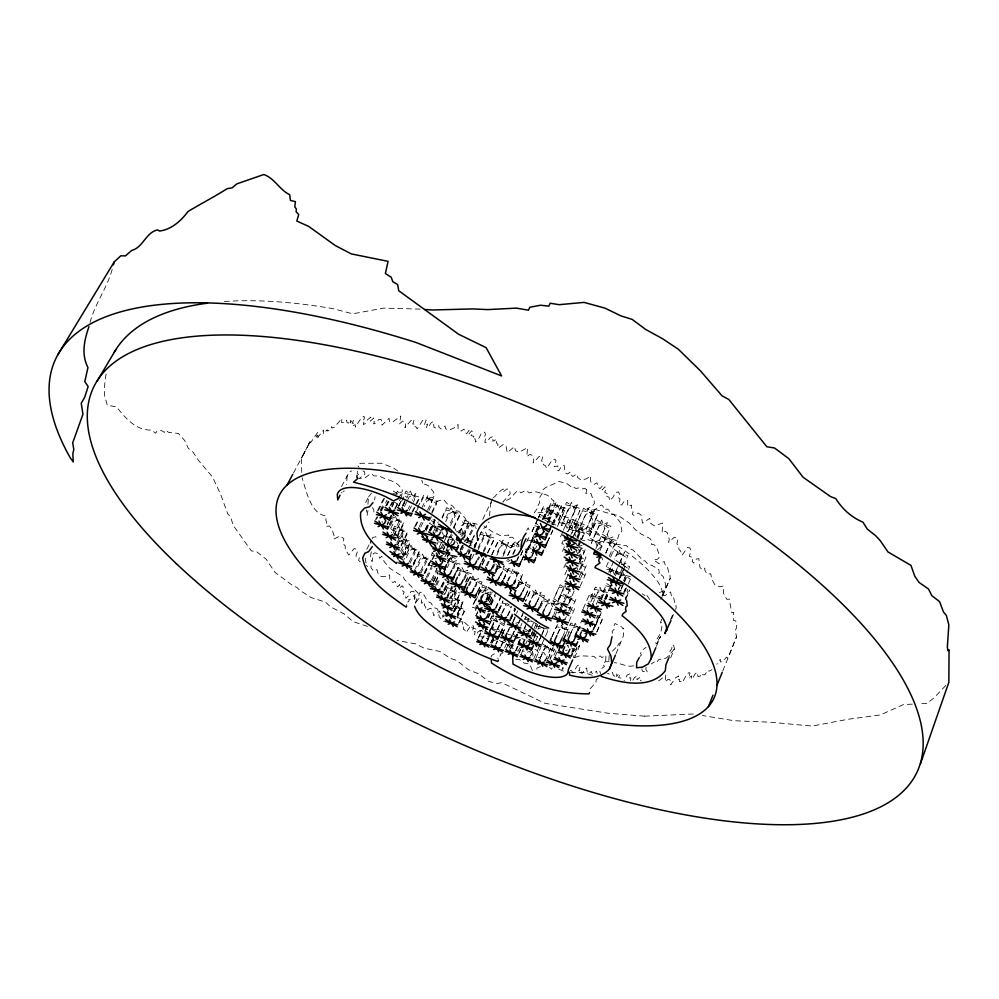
<?xml version="1.0" encoding="UTF-8"?>
<svg xmlns="http://www.w3.org/2000/svg" width="999" height="999" viewBox="0 0 999 999"><rect width="100%" height="100%" fill="white"/><g stroke="black" fill="none" stroke-linecap="round" stroke-linejoin="round"><path stroke-width="0.75" stroke-dasharray="5 3.75" d="M550.212 658.903L549.837 654.445L545.254 654.994L543.818 652.647L542.032 652.097L538.848 653.034L536.713 650.162L534.765 649.35M489.535 515.921L490.621 504.37L491.77 501.723M357.317 471.078L357.242 472.964L358.466 474.65M493.269 497.502L494.817 496.74C496.078 494.63 506.843 484.003 503.121 492.032L507.13 488.761L508.091 490.571L509.815 490.934L510.114 493.918L502.784 502.085L509.727 498.863L517.057 490.984L518.918 490.971L520.991 492.882L524.675 490.946L526.972 490.934L529.17 492.907L533.891 491.583L537.762 492.195L546.865 495.067L550.799 497.377L552.385 500.099L553.771 500.536L553.983 503.546L553.184 505.244L549.525 506.281L549.962 512.237L548.751 514.86L543.219 519.093M510.127 644.28L510.002 646.415L511.563 644.617M442.894 617.532L443.119 614.822M646.066 667.245L645.866 669.467L647.552 672.315L642.357 671.228L641.783 668.806M630.531 680.744L630.893 678.084L629.67 678.046L630.694 675.636L629.857 673.801L627.11 675.162L624.038 680.843M665.771 675.062L665.272 682.142L667.856 679.507L669.642 679.57L671.241 682.567L670.741 684.79L675.636 677.684L678.683 675.961L677.759 679.782L679.557 679.432L679.407 681.493L680.931 681.206L682.354 682.504L686.825 674.225L689.073 672.577L690.059 673.201L688.623 677.946L691.808 675.873L691.096 678.883L692.594 678.596L694.854 674.225L697.002 672.24L698.089 676.573L700.049 676.198L702.397 673.388L702.559 674.612L704.695 674.862L708.016 670.254L708.99 671.203L712 669.692M576.635 647.414L576.198 650.324L574.35 653.209M371.266 551.798L370.579 555.894L372.04 561.563L373.201 553.746L375.037 552.797L377.784 553.758L379.595 558.141L381.73 556.293L384.303 561.775L389.598 568.131L403.434 577.035L404.383 579.47L418.306 593.381L417.644 594.73L414.647 594.83L414.96 598.389L408.766 599.487L409.115 600.811L407.854 602.035L406.231 601.935L406.531 604.57M367.969 510.464L367.083 515.671L366.558 509.915M367.932 504.295L368.531 496.928L363.948 505.931M464.897 535.514L465.659 530.294L467.357 530.419L468.344 527.622L467.594 523.001L464.897 517.807L458.816 511.226C454.42 511.513 454.545 506.368 451.111 504.97L447.677 504.395L443.593 499.463L435.751 501.635L426.823 498.264L432.555 497.577L434.79 495.854L433.441 491.758L428.658 485.901L425.474 484.29L421.965 484.165L422.739 482.592L421.653 480.157M661.675 619.205L660.426 622.914L661.675 622.652C662.699 628.184 660.327 634.802 656.768 639.21L657.654 641.021L660.476 636.563L656.63 643.743L655.769 642.856L652.834 645.067M562.562 667.457L562.012 669.792L565.871 665.172M374.65 499.95L375.05 496.74M90.06 322.465C95.055 303.172 107.767 287.138 112.612 267.819M415.259 603.384L416.87 598.751L418.893 596.503C418.556 595.541 419.855 590.921 420.891 592.382L421.853 592.107C425.237 595.466 426.336 601.898 430.919 602.984L433.753 607.404L437.662 609.103L439.223 616.808L443.718 621.69M670.679 657.841L674.425 648.676L673.788 645.729L672.402 644.567L671.678 648.913L670.092 650.898L669.093 657.442M609.203 655.456L608.753 661.238L605.681 660.926L605.968 655.369L601.773 657.567L600.561 656.093L598.95 656.306L596.016 658.279L593.868 656.368L583.316 655.918L579.432 655.943L574.562 657.554M573.326 657.779L574.163 655.157M479.433 536.126L482.517 529.745L485.027 527.31L486.238 527.36L487.5 522.477L489.248 522.04M574.487 657.817L579.62 646.066L578.733 646.453L578.334 645.404M293.469 473.014L309.927 441.983L310.577 442.794L317.819 432.117L318.381 432.455L316.196 437.162L318.993 434.515L317.757 437.45L323.614 429.982L323.351 433.716L327.222 429.795L327.048 430.869L328.471 430.794L331.743 426.623L331.993 428.047L334.141 427.335L341.97 418.494L341.533 422.465L344.131 422.714L346.641 420.229L347.04 422.602L348.476 423.089L350.761 419.892L350.212 422.877L352.947 419.293L353.896 419.767L352.035 423.326L354.395 423.039L353.072 425.549L355.257 424.725L355.332 427.135L360.976 418.456L363.948 416.333L364.523 417.919L363.161 420.542L364.385 420.392L363.274 424.563L365.259 423.613L367.869 419.455L370.891 417.132L370.279 421.178L373.801 417.969L373.151 420.829L374.5 421.753L373.426 423.826L374.85 423.651L378.858 419.493L381.256 419.667L381.993 425.174L389.036 418.344L389.523 421.653L392.682 421.965L400.811 416.046L399.475 423.901L402.522 421.153L404.408 421.341L405.719 425.137L404.92 427.684L410.864 420.666L414.21 419.605L412.787 423.976L414.672 424.163L414.26 426.635L415.859 426.798L417.145 428.871L422.764 420.304L425.262 419.068L426.173 420.154L424.113 425.474L427.634 424.026L426.523 427.447L428.084 427.609L430.919 423.064L433.354 421.391L434.003 427.485L436.101 428.034L438.873 425.649L438.911 427.31L441.096 428.996L444.942 425.961L445.729 428.771L448.788 430.282L454.108 427.909L458.079 424.55L458.042 429.508L461.263 431.068L464.023 429.021L464.81 432.292L466.633 433.603L469.043 430.544L468.731 434.14L471.64 430.794L472.852 431.855L471.016 435.576L473.851 436.313L472.564 438.948L475.112 438.898L475.499 442.045L479.233 437.712L481.306 433.479L484.64 432.13L485.539 434.453L484.203 437.2L485.664 437.574L484.827 442.432L487.112 442.132L489.76 437.999L493.119 436.413L492.869 441.321L496.79 439.185L496.366 442.707L498.151 444.855L497.102 447.015L498.826 447.702L503.209 444.567L505.969 445.666L507.242 452.559L514.61 446.603L515.434 450.761L519.005 452.172L527.622 447.689L526.748 456.693L529.932 454.383L532.042 455.219L533.803 460.189L533.116 462.999L539.173 456.493L542.807 456.293L541.558 461.076L543.668 461.9L543.394 464.722L545.179 465.434L546.753 468.319L552.31 459.877L554.969 459.215L556.056 460.801L554.183 466.471L557.954 466.021L557.005 469.83L558.766 470.766L561.55 466.358L564.123 465.384L565.197 472.789L567.457 474.013L570.267 472.003L570.404 473.938L572.802 476.498L576.71 474.026L577.697 477.51L581.018 480.094L586.5 478.796L590.484 475.986L590.721 481.718L594.18 484.39L596.965 482.767L597.964 486.763L599.949 488.761L602.297 485.876L602.16 489.935L605.019 486.863L606.343 488.411L604.632 492.22L607.617 493.818L606.405 496.503L609.065 497.127L609.627 500.849L613.286 496.865L615.222 492.544L618.618 491.895L619.667 494.917L618.431 497.714L619.967 498.801L619.355 504.395L621.728 505.007L624.275 501.086L627.684 500.586L627.672 506.481L631.555 505.094L631.256 509.003L633.141 511.95L632.18 514.135L633.94 515.372L638.211 512.986L641.021 514.972L642.557 523.164L649.712 518.344L650.674 523.289L654.283 525.836L662.687 523.014L662.125 532.979L665.197 531.206L667.32 532.704L669.23 539.173L668.643 542.295L674.4 537.187L677.959 538.686L676.897 543.943L678.995 545.953L678.821 549.275L680.581 550.973L682.217 555.219L687.349 547.552L689.922 547.989L691.021 550.437L689.372 556.455L692.994 557.467L692.17 561.513L693.855 563.136L696.403 558.978L698.813 558.691L699.974 567.444L702.135 569.517L704.732 568.119L704.894 570.354L707.192 574.225L710.764 573.751L711.725 578.995L714.809 584.715L719.792 586.825L723.376 585.938L723.626 593.506L726.76 599.313L729.245 599.125L731.73 612.587L733.691 612.337L733.428 620.317L735.776 620.891L736.725 627.122L735.252 630.769L736.563 636.725L727.946 658.141L726.398 657.117L723.925 660.439L720.691 662.1L720.279 659.315L716.807 664.273M722.776 670.966L736.563 636.725M616.008 653.746L623.463 635.726L623.626 628.134L622.852 628.708L621.89 627.122L614.959 623.476L614.135 625.362L614.547 628.796L612.075 631.493L612.574 633.853M341.496 486.563L349.525 471.628L351.785 470.966M656.368 646.378L660.401 636.8M670.454 619.617L672.764 614.547M671.54 619.18L675.037 610.851M661.937 596.003L670.229 578.359L669.692 572.714L668.743 572.152L667.369 566.97L665.621 566.495L664.31 561.575L658.978 563.686L653.546 559.84L657.404 559.29L659.078 557.529L658.716 553.146L656.231 546.728L653.983 544.692L651.36 544.268L651.935 541.046L649.899 538.449L640.709 533.803L637.125 530.244L635.839 530.219L629.158 523.039L617.757 515.034L614.872 515.009L595.054 509.415L591.733 509.378L591.021 510.951L593.256 513.661L589.822 515.996L591.758 517.857L593.606 522.614L592.145 523.051L592.032 525.212L593.356 526.935L589.472 528.921L588.836 530.332C610.252 540.034 630.294 552.897 647.315 569.168C654.07 576.848 662.449 584.89 662.812 595.791L660.726 599.363M662.812 595.791L670.229 578.359M627.847 589.273L626.997 591.221L628.483 594.767L625.187 597.564M625.274 599.812L629.532 589.997M625.761 599.075L629.42 590.646M623.488 580.794L627.847 570.816M628.471 569.38L629.707 566.533L623.763 564.997M621.166 588.798L623.626 583.154M624.238 581.743L625.461 578.921L622.477 571.028L619.38 578.109M621.341 589.148L623.813 583.478M624.437 582.055L627.522 574.962M623.601 592.569L625.424 588.374M624.4 591.558L625.624 588.748M624.575 592.494L627.772 584.79M628.271 583.99L631.356 576.91L616.62 573.076M595.916 624.837L601.273 612.612M622.764 567.082L619.28 575.024L606.418 566.52M623.301 566.096L627.959 555.481L612.949 551.635M619.43 578.558L623.776 568.618M619.592 578.833L626.473 563.124L622.265 564.61L619.305 563.848M596.665 632.18L601.947 620.079L597.215 617.007M597.04 631.58L602.934 618.106L597.402 616.608M618.019 590.084L619.243 587.287M618.781 589.06L620.004 586.238M599.725 599.65L606.843 583.628L611.775 586.875M601.298 598.876L603.109 594.755L600.062 587.2L593.356 602.385M601.298 599.325L605.556 589.647L597.652 592.32M596.415 613.011L597.602 610.302M617.482 567.507L614.422 574.825L611.288 566.708L613.623 561.388M619.642 562.937L621.965 557.642L618.893 549.438L614.21 560.064M614.485 574.85L618.868 564.86M619.417 563.973L624.675 552.01L616.233 555.094L614.485 559.053M604.745 598.738L608.391 590.421M604.77 599.163L609.665 588.024M610.277 586.625L611.5 583.841L612.499 586.401M610.439 587.187L611.675 584.365M615.384 575.899L617.707 570.841L630.232 579.133M605.881 599.125L607.692 594.992L595.479 586.987L588.773 602.135M605.681 599.775L608.716 592.882L594.492 589.11M592.894 630.007L595.004 625.399M593.406 629.195L597.527 619.805L596.528 617.419M593.344 629.857L599.85 615.022L597.302 615.834M594.954 626.823L600.886 613.274M577.235 630.993L581.942 620.329M587.35 608.853L589.135 604.795M590.796 601.972L594.417 593.768L597.477 601.198M608.266 562.212L605.344 568.818L620.404 572.739M610.526 557.242L614.035 549.288L626.823 557.817M578.146 630.869L580.494 625.536L573.114 627.859L570.179 634.477M572.002 651.86L573.264 649L567.494 645.304L568.518 647.552M571.815 652.409L573.551 648.476M572.976 652.147L574.725 648.176M608.666 572.252L612.162 564.335M596.241 604.407L598.051 600.299M598.651 598.925L599.862 596.191L592.082 598.788M610.289 573.214L613.598 565.534M552.185 667.819L551.548 669.243L549.6 667.332M567.282 636.201L569.905 630.319L556.493 626.623L551.76 637.175M605.656 553.284L610.352 542.694L607.18 534.328M605.906 552.897L612.999 536.913L604.582 540.134M570.529 633.841L575.249 623.201L578.334 630.182M583.241 608.553L589.897 593.531L598.376 599.075M609.253 556.406L616.321 540.434L601.261 536.625M580.232 586.126L586.051 573.101L580.918 571.765M547.714 659.34L553.583 646.191M597.527 549.912L601.261 546.715L599.3 543.581L600.187 541.583C607.767 541.346 615.047 544.805 622.689 544.917L623.239 545.791L626.211 545.404L628.796 548.026L633.391 550.262L643.418 560.876L644.767 560.689L648.151 564.323L651.86 565.347L658.841 569.467L659.24 572.614L658.341 574.7L661.051 574.675L663.236 576.623L665.334 583.541L665.359 588.548L663.423 591.033L659.278 592.619L664.735 595.766L670.604 591.957L671.678 597.127L673.551 597.09L674.7 602.497L675.786 602.547L676.211 608.079L675.386 609.415M570.267 611.962L575.861 599.412L561.013 595.416L557.892 602.36M549.999 659.565L554.57 649.3L541.558 645.629M599.875 550.711L610.839 526.211L595.641 522.415L587.849 539.735L603.084 543.618M553.908 655.144L556.505 649.35M569.03 621.316L574.587 608.841L568.693 607.255M562.412 637.212L566.833 627.322L559.577 629.607L557.217 634.889M555.182 656.281L557.08 652.01M566.196 633.541L570.916 622.914L580.307 628.97M579.32 569.917L582.991 561.513L580.157 562.562M540.122 658.266L546.465 644.13L549.625 650.774M540.172 658.366L544.58 648.513L550.387 646.753M580.669 569.143L585.976 557.292L579.457 555.606M551.997 636.6L557.33 624.7L569.043 632.23M579.07 577.372L582.567 569.555M568.531 603.608L574.188 590.971L559.215 586.975L552.909 600.948L555.906 601.76M569.343 603.009L572.464 596.016L564.41 598.788M580.644 578.209L586.5 565.109L580.032 563.424M545.229 660.626L551.548 646.403M557.467 634.265L561.613 624.987L564.76 631.93M595.791 548.826L607.467 522.627L599.025 525.973L591.258 543.294L599.687 540.047M565.022 619.38L566.271 616.608M568.743 611.063L571.216 605.506M539.485 640.009L541.246 636.088M541.833 634.79L543.593 630.869L541.97 627.447L538.461 628.571M564.31 586.351L558.616 598.988L560.389 602.984M557.617 601.56L562.649 590.384L569.405 588.011M579.52 552.847L583.703 543.518M533.716 658.741L540.047 644.642M553.821 614.51L555.057 611.75M579.482 560.239L582.442 553.658L579.582 554.732M542.12 643.693L544.855 637.712M545.442 636.4L548.588 629.283L535.377 625.611M535.864 658.304L540.422 648.051M554.907 615.896L556.768 611.763M579.545 562.262L585.489 549.025L578.921 547.34M579.682 562.075L584.427 551.51L579.882 548.501M564.185 599.025L566.695 593.443L570.142 601.348M564.46 601.598L570.766 587.537M533.166 635.739L534.39 633.041M563.861 567.669L565.634 563.748M577.797 538.299L583.266 526.186L567.22 522.14M533.828 638.411L535.601 634.477M537.974 629.233L539.747 625.299M534.34 637.712L537.287 631.181M578.908 542.457L581.318 537.125L578.421 538.261M577.572 545.891L578.771 543.244M566.895 570.204L564.535 575.412L567.12 576.098M535.676 640.908L537.712 636.213M578.958 545.129L580.769 541.121M581.381 539.785L584.39 533.091L568.443 529.045M578.508 546.341L580.906 540.996M581.518 539.66L583.316 535.664L569.467 526.448L567.032 531.793M549.787 612.574L554.77 601.51L546.928 604.195L544.443 609.69M565.809 579.695L570.666 569.068M539.01 640.734L541.371 635.489M541.957 634.178L544.917 627.609M578.346 553.284L581.93 545.342L579.045 546.441M570.928 534.59L574.575 526.56L578.221 535.539L577.01 538.199M520.392 647.19L516.758 653.121M540.159 605.494L544.555 595.804L529.92 591.858L525.499 601.498M528.246 631.905L529.47 629.208L533.029 636.538M539.922 606.281L543.668 598.001L530.756 589.647L525.699 600.686M518.668 653.646L520.579 649.437M519.23 652.647L520.504 649.837M529.532 631.743L530.769 629.02M531.381 627.672L533.853 622.227M540.422 607.754L544.405 598.701L557.242 607.005M530.019 631.256L531.868 627.197M572.902 537.187L579.632 522.365L570.866 525.936L567.819 532.629M574.025 535.377L577.06 528.683L573.389 519.592L567.869 531.705M521.366 653.633L523.364 649.025M525.824 643.806L527.185 640.571M531.243 634.752L533.778 628.945M534.19 628.221L536.151 623.713M544.068 610.014L549.063 598.963L552.597 606.73M532.704 635.639L535.152 630.219M535.764 628.87L538.436 622.739M577.135 537.35L580.781 529.308L572.065 532.804M510.514 648.488L512.437 644.28M515.646 637.25L516.92 634.44L518.593 637.787L512.862 634.14M520.654 626.211L521.89 623.501M515.959 636.825L517.245 633.99M510.764 648.651L512.687 644.455M515.896 637.262L517.182 634.44M513.374 644.805L511.925 647.976L514.285 648.938L513.261 651.186M524.837 619.392L526.036 616.758M562.986 541.046L561.763 543.706L564.423 544.393M523.938 629.233L528.883 618.369M524.475 628.771L525.699 626.073M536.076 603.521L541.121 592.432L533.354 595.204L531.468 599.338M537.15 601.885L539.035 597.752L535.389 589.885L530.968 599.575M515.584 650.761L517.507 646.553M515.809 650.911L517.719 646.715M562.449 551.398L564.86 546.103M504.62 647.939L507.217 641.932M512.824 633.878L514.123 631.031M506.406 648.576L508.366 643.955M513.074 634.14L514.36 631.318M518.219 623.638L520.629 618.381M521.228 617.057L523.638 611.788M518.856 623.039L521.253 617.807M521.853 616.495L523.051 613.873M509.053 647.976L509.665 646.628L507.804 645.129L499.5 640.546M560.489 536.875L562.937 531.518M563.336 530.257L568.244 519.505L582.192 528.796M495.841 643.781L497.127 640.971M500.998 632.567L502.285 629.757L505.706 636.463M496.203 643.968L497.49 641.183M490.959 657.167L491.758 655.444L495.104 653.383M552.01 524.3L553.821 520.354L539.085 516.645M552.135 524.275L557.604 512.375L542.732 508.653L538.449 517.869M552.435 524.088L556.668 514.847L543.618 506.168L538.124 518.131M502.285 634.115L505.531 627.035M502.26 634.565L505.506 627.509M510.014 618.406L514.735 608.553M521.615 593.119L526.723 582.005L519.018 584.865L517.107 588.998M553.209 525.149L559.902 510.576L556.331 501.91L548.351 519.218L550.174 523.526L544.655 519.867M522.827 591.558L524.725 587.412L520.966 579.432L517.132 587.762M510.764 619.08L515.147 609.552M510.626 619.817L515.621 608.953L511.8 606.493M547.102 542.544L552.947 529.82M547.514 542.07L552.684 530.794M500.899 646.041L502.834 641.845M507.692 631.568L509.652 627.322M501.223 646.228L503.146 642.045M507.979 631.855L509.278 629.033M512.999 621.303L516.021 614.722M516.62 613.411L517.832 610.776M513.074 622.04L516.683 614.185M525.749 595.117L530.194 585.414L515.534 581.468L514.26 584.24M525.549 595.953L529.358 587.649L516.333 579.22L514.41 583.379M557.38 526.573L564.685 510.639L551.548 501.873L543.556 519.143M501.698 613.286L506.106 603.758M502.422 612.949L505.556 606.181L509.253 604.87L504.145 601.598M490.796 642.519L492.082 639.735M490.809 642.944L492.732 638.773M496.953 629.845L500.674 621.803M516.87 586.913L522.652 574.388L507.929 570.466L504.058 578.783M516.708 587.787L521.828 576.673L508.703 568.169L503.359 580.069M497.714 629.382L499.55 625.374L495.791 617.994L490.821 628.721M531.755 555.694L533.054 552.909M547.377 522.552L554.095 507.992L562.187 504.507L554.22 521.828L551.523 522.964M491.808 643.456L493.743 639.26M531.693 557.017L534.902 550.062M535.539 548.676L536.825 545.891M492.457 642.482L493.743 639.697M547.964 522.077L554.158 508.791L546.178 512.225L542.532 520.104L550.399 516.82M548.913 521.366L551.947 514.785L548.351 506.218L542.207 519.517M507.33 615.809L511.725 606.268M508.004 615.459L511.126 608.678L509.877 606.131M500.349 633.029L504.657 623.651L490.721 619.755M500.237 633.691L503.933 625.674L491.408 617.719M490.571 618.843L491.82 616.146M508.229 580.819L511.438 573.901L519.143 570.941L512.687 584.877M490.497 619.567L492.37 615.534M495.741 608.641L500.624 598.139M522.864 550.249L520.929 554.433L524.75 556.93M526.748 541.883L528.696 537.699L535.039 541.87L531.256 543.406L526.748 553.134M481.98 638.761L483.279 635.976M522.714 551.148L520.129 556.718L523.651 557.629M537.487 519.355L532.042 531.243L534.215 532.667M537.849 519.193L531.193 533.641L532.305 533.928M482.442 638.998L483.728 636.226M489.248 624.612L493.194 616.121M489.26 625.087L493.843 615.209M498.464 610.289L502.872 600.774M521.665 560.127L527.46 547.627L524.612 546.89M498.364 611.051L502.122 602.909L509.253 604.87M521.515 561.001L526.648 549.912L524.125 548.264M498.763 610.864L503.034 601.635M534.615 533.578L531.992 539.223L535.876 541.77M535.264 532.167L538.536 525.112M499.3 610.202L502.959 602.31M533.116 537.112L528.571 546.928L532.43 549.462M536.376 530.319L538.985 524.687M532.929 538.049L527.747 549.25L531.306 550.187M526.123 553.184L533.241 537.812L534.44 540.521M491.62 628.259L494.093 622.926L497.677 621.703M536.725 531.343L539.16 526.086M537.924 530.069L539.485 526.685M487.025 641.033L488.324 638.236M492.195 629.857L493.494 627.06L490.209 628.171L494.805 631.081M513.986 583.391L517.195 576.46L513.349 568.356L507.529 580.894M543.893 518.968L550.636 504.395L565.646 508.129L557.717 525.437L551.685 523.901M487.45 641.246L488.736 638.461M512.674 554.27L518.506 541.77L519.73 544.443M490.634 603.296L494.455 595.092M513.411 554.208L516.633 547.302L519.105 546.291M490.559 604.083L495.641 593.181M490.896 604.133L494.592 596.216M491.146 604.994L495.429 595.816M503.471 579.183L508.016 569.43L493.319 565.521L492.007 568.294L494.692 562.799M526.748 530.319L528.234 527.847L529.158 530.107L528.334 533.429M485.864 618.306L488.374 612.899M486.713 617.931L489.21 612.562M477.984 638.461L481.868 630.107M478.671 637.512L481.905 630.556M487.774 617.969L490.184 612.787M488.474 617.769L490.447 613.536M516.982 559.552L518.269 556.768M517.032 560.826L518.956 556.68M495.529 607.804L501.048 595.928M495.666 571.89L498.276 566.296M502.959 556.306L506.818 548.064L503.071 540.097L495.929 555.282M495.566 572.802L498.838 565.834M476.523 614.173L477.784 611.488M476.498 614.922L477.747 612.237M485.801 599.949L489.485 592.07L482.754 594.592M486.7 599.512L487.924 596.903L484.29 589.735L480.594 597.614M507.48 555.594L514.023 541.645L519.08 544.954M508.029 555.082L513.249 543.943L518.931 545.417M486.488 601.336L490.959 591.758M487.974 599.737L491.158 592.931M487.962 601.261L492.27 592.045M499.263 577.122L504.47 565.971L496.865 568.968L495.566 571.74M488.536 600.624L492.22 592.744M500.674 575.699L502.622 571.54L498.676 563.386M489.647 601.685L492.707 595.129L479.545 591.533L478.309 594.155M489.597 602.36L492.045 597.127L480.169 589.522L478.321 593.456M372.177 538.698L372.714 537.574L375.649 536.738L376.561 537.812L375.612 540.047M475.237 599.999L472.777 605.244L478.758 609.04M475.849 599.375L472.165 607.217L475.961 608.266M478.246 594.455L482.742 584.902L486.613 587.387M496.803 555.219L501.311 545.604L508.616 542.569L502.147 556.381M475.661 600.711L477.572 596.628M478.209 595.267L482.055 587.1L486.338 588.261M491.433 568.768L494.055 563.199L507.23 571.74M492.894 568.431L495.504 562.874M477.247 606.331L475.412 610.252L476.086 610.014M480.806 598.801L487.225 585.127M481.718 598.576L485.539 590.421L487.974 589.51M495.404 570.342L497.365 566.171M457.205 618.106L460.489 611.151L456.768 604.258L453.459 611.251M482.192 565.147L486.788 555.407M474.637 586.875L478.521 578.633L471.253 581.493L469.318 585.576M475.611 586.75L476.898 584.015L472.839 576.098L468.294 585.701M458.416 623.476L465.01 609.49L452.285 605.943M459.178 622.564L464.448 611.4L452.809 604.02M486.213 565.784L488.848 560.189M491.508 555.132L498.651 539.972L511.238 548.201M492.107 554.632L497.927 542.27L512 545.929M487.1 565.846L489.722 560.289M477.534 591.608L482.055 582.017L467.719 578.134L465.771 582.23M477.51 592.444L481.368 584.24L468.356 575.899L465.759 581.368M476.635 561.163L478.633 556.955M467.432 581.83L471.341 573.588L456.98 569.73L455.669 572.464M453.284 612.412L459.952 598.326L453.546 600.761L451.548 604.969M468.081 581.331L470.679 575.849L457.592 567.457L455.631 571.565M478.271 559.865L479.595 557.08M454.133 611.675L455.457 608.891L461.838 606.53L457.205 616.333M454.632 611.438L458.616 603.034L454.857 596.041M483.241 551.161L491.071 534.64L483.903 537.724L478.059 550.037M483.566 552.497L489.398 540.172L485.539 532.167L477.697 548.676M457.18 613.985L463.161 601.323L450.337 597.777M481.605 561.875L483.591 557.679M482.217 561.438L483.528 558.641M457.292 614.497L462.599 603.271L450.874 595.829L449.525 598.626M487.337 553.134L494.48 538.011L480.494 534.378M482.242 564.198L484.877 558.628M487.949 552.647L493.781 540.297L481.156 532.067L479.195 536.188M474.625 546.703L476.573 542.594M474.637 547.352L476.635 543.144L461.85 539.273M450.849 598.101L455.831 587.662M474.612 548.364L475.949 545.554L465.859 539.023M450.924 598.788L455.894 588.374M450.624 602.959L456.793 589.972L450.349 592.494L447.664 598.126M471.815 558.666L474.463 553.109M450.774 604.645L455.457 594.78L451.648 587.674L447.315 596.765M463.848 578.433L467.769 570.192L460.551 573.114L459.253 575.849M464.26 579.745L466.208 575.649L462.062 567.644L458.141 575.886M453.259 607.28L459.415 594.318M453.334 607.941L459.465 595.004L447.639 587.474L444.543 593.943M444.642 594.63L447.115 589.472L460.039 593.019M456.068 572.265L460.015 564.01L445.629 560.164M456.755 571.79L459.378 566.308L447.315 558.553M474.3 535.102L470.354 543.369L463.324 541.533L466.858 539.984L474.787 523.439L467.707 526.623L463.761 534.84M469.705 545.666L474.3 536.051M466.271 553.621L468.281 549.413M468.956 548.001L472.977 539.572L465.509 542.819M482.779 519.305L493.281 497.34M446.94 596.341L451.935 585.889M468.007 552.397L469.343 549.612M446.89 598.563L452.472 586.863M468.181 554.195L470.179 549.999M468.843 553.771L470.167 550.998M473.963 547.165L476.585 541.67M440.834 587.275L444.58 579.47L449.363 582.517M441.408 586.438L445.179 578.571M441.558 586.7L444.056 581.493L449.25 582.917M442.02 587.437L446.403 578.296M460.189 549.762L463.536 542.782M460.876 549.363L462.887 545.179M461.051 549.587L466.433 538.361M452.447 568.831L456.406 560.576L449.238 563.586L447.265 567.682M462.162 549.8L463.499 547.002M453.608 568.856L454.92 566.121L450.686 558.016L448.039 563.523M443.618 590.097L447.989 580.968M466.658 542.794L473.226 529.07L469.243 520.966L461.288 537.499M444.218 591.046L449.113 580.369M444.817 590.259L449.2 581.106M444.867 556.918L448.201 550.012L445.804 551.048M433.379 581.281L438.436 570.816M433.516 582.017L437.924 572.889M449.188 549.4L445.841 556.331L449.475 554.77M447.227 556.418L449.225 552.26M435.464 581.618L438.623 575.062M447.29 557.392L449.962 551.86M458.903 533.254L464.872 520.879L476.323 528.346M435.589 582.367L438.748 575.824M459.615 532.829L464.248 523.226L478.246 526.835M435.539 585.414L439.323 577.547M447.19 563.136L450.512 556.243M436.825 585.114L440.596 577.285M447.927 562.699L451.236 555.831L445.716 552.272M452.984 556.156L451.648 558.928L447.29 550.586L449.987 545.004M426.236 577.459L431.955 565.646M445.804 537L447.839 532.792M440.821 548.289L443.531 542.694M444.205 541.308L447.589 534.315M427.597 577.222L432.03 568.081M442.107 548.501L445.467 541.558M453.521 527.385L460.202 513.573L446.178 509.977L442.157 518.231M443.406 549.038L444.755 546.253M453.596 528.359L459.59 515.959L446.753 507.579L441.371 518.606M443.481 550.037L444.83 547.265M449.463 537.862L451.323 534.015M450.874 537.787L452.222 534.977M431.481 579.807L437.187 567.981M446.128 550.324L447.452 547.564M432.18 580.856L437.225 570.404L435.901 567.944M450.661 543.606L454.033 536.625M371.441 540.334L370.167 542.957L370.979 543.169M420.629 570.966L427.684 556.493L421.291 559.29L416.82 568.443M445.679 521.653L449.7 513.411L456.693 510.114L449.313 525.324M420.779 573.401L426.511 561.625L422.427 554.145L415.372 568.618M432.667 552.534L431.331 555.294L434.228 556.068M436.975 544.517L438.324 541.745M424.088 573.339L429.183 562.862M424.662 572.802L431.044 559.665L417.932 556.143L413.449 565.309M424.812 573.576L430.544 561.775M431.968 559.69L434.64 554.183M432.754 559.265L434.752 555.144M439.073 547.539L441.758 541.995M450.574 525.511L455.244 515.884L451.111 507.629L445.054 520.067M445.716 535.951L447.077 533.141M433.903 530.731L438.286 521.753M435.327 530.981L437.387 526.773M435.714 532.455L437.762 528.246M409.115 561.987L416.233 547.489L409.89 550.349L405.382 559.515M425.137 529.47L428.896 521.79M429.533 520.504L431.418 516.67M425.287 529.72L428.708 522.739L442.27 531.505M426.111 529.395L428.159 525.212L435.502 527.122L431.905 528.796M409.99 563.174L415.122 552.684L410.964 545.129L403.821 559.615M425.949 531.118L430.07 522.727M429.308 530.619L434.94 519.105M413.174 563.848L419.617 550.674L406.493 547.165L402.609 555.044M429.133 531.231L433.254 522.827L437.737 531.406M413.249 564.497L418.394 554.008L429.333 561.001M413.374 564.647L419.155 552.834L406.93 545.004L402.385 554.208M429.995 530.556L435.002 520.342M430.182 530.531L435.189 520.317L430.744 519.168M430.494 531.231L434.615 522.814L431.206 520.604M309.927 441.983L308.866 444.056L310.614 440.784L301.348 458.504L301.873 476.361M403.371 555.844L410.527 541.321L397.365 537.824M403.596 556.693L410.089 543.518L397.777 535.626M419.205 526.823L422.352 520.429M427.522 510.164L433.641 497.739L426.798 501.123L424.088 506.618M420.766 527.097L424.2 520.117M428.971 510.464L432.355 503.596L428.047 495.242L421.915 507.667M431.78 512.25L437.2 501.223L423.226 497.664L419.83 504.532M431.93 513.274L436.663 503.646L423.738 495.217L416.233 510.364M416.433 511.401L419.143 505.906M400.936 545.167L407.517 531.868L394.243 528.371L391.608 533.666M401.173 546.041L407.08 534.103L394.642 526.123L391.346 532.754M400.574 551.311L407.105 538.099L400.799 541.046L398.189 546.291M400.861 553.908L406.056 543.394L401.81 535.739L397.227 544.979M414.66 526.723L418.431 519.068M415.596 526.286L419.043 519.293M409.24 510.389L412.637 503.546M413.311 502.185L414.672 499.45L410.264 491.096L406.83 497.964M397.377 535.264L404.021 521.903L390.646 518.406M396.953 537.524L403.584 524.175L391.034 516.108M411.925 512.162L419.418 497.052L405.557 493.518L399.4 505.831M396.79 543.231L404.058 528.596L397.714 531.63L395.741 535.601M412.812 511.813L416.208 504.97M416.895 503.596L418.931 499.488L406.006 491.083L403.259 496.565M397.764 544.592L403.022 534.003L398.713 526.211L394.081 535.514M395.592 551.548L397.54 547.614M402.56 505.182L405.294 499.725M402.722 506.206L406.143 499.338M402.797 506.206L404.845 502.122M404.37 506.543L407.093 501.086M407.779 499.712L409.14 496.99L415.834 493.568L412.412 500.449M393.181 533.304L400.512 518.581L394.143 521.703L389.498 531.018M393.531 536.076L399.5 524.088L395.129 516.171M408.304 508.703L409.677 505.956M387.025 524.113L388.361 521.441M394.767 508.603L398.164 501.835M387.312 525.062L388.636 522.402M395.542 508.553L403.059 493.531L399.775 495.229L406.655 496.99M389.335 524.175L390.684 521.478M398.464 506.156L402.572 497.939M398.601 506.156L401.998 499.363M389.61 525.124L392.969 518.419M390.447 525.536L394.455 517.507M385.789 506.031L388.536 500.586M386.101 505.781L388.136 501.735M386.763 505.706L389.498 500.274M366.808 549.325L370.741 541.483M389.997 506.081L392.045 501.985M396.166 493.793L397.527 491.071L399.213 494.193M391.183 505.194L392.545 502.485M391.733 506.418L393.781 502.347M392.232 506.868L393.581 504.17L392.095 501.448M377.435 510.826L383.579 498.651M378.434 510.489L384.565 498.339M375.537 519.655L376.885 516.97M380.269 510.252L382.979 504.882M376.523 519.28L377.872 516.608M380.582 511.251L382.605 507.23M381.593 510.876L387.05 500.037M344.355 490.921L343.069 491.383M303.996 453.434L304.945 451.585L303.821 453.658M301.773 457.642L304.208 453.071M309.078 443.618L309.852 442.17M674.288 649.213L666.92 657.579L662.849 659.402L658.99 659.253L656.743 662.487L655.731 661.625L653.995 662.087L651.223 664.01M632.929 680.182L634.315 677.684L637.075 675.824L637.012 679.757L640.159 677.097L639.897 679.844L641.395 680.981M579.432 646.578L579.532 645.566L578.171 647.152M368.569 496.928L371.478 493.094M620.804 642.594L618.955 643.393L616.783 647.702L616.645 646.852L611.763 651.86M510.202 643.206L508.254 645.716L506.243 642.307M518.256 646.153L516.495 648.9L517.794 651.635M639.972 656.505L641.433 654.969L640.496 653.396L642.17 650.224L646.103 647.302M945.741 685.526L934.277 697.602L926.985 703.458L918.168 703.87M598.114 678.046L596.178 679.857L595.904 682.317L589.21 689.859M544.368 660.701L547.29 658.004M565.596 650.611L567.357 650.024M577.222 648.076L572.752 651.698L571.69 651.223M490.059 636.425L486.913 638.761L485.064 636.987L484.99 635.476L482.729 637.337L480.956 636.613L480.257 630.844L478.159 631.693L475.849 635.376L474.438 634.64L475.262 631.493L472.177 631.705L473.751 626.922L472.864 625.449L470.679 625.811L466.071 632.692L464.797 630.057L463.336 629.295L463.573 626.86L461.85 625.948L462.899 621.89L459.915 621.765M662.562 677.984L658.716 680.831L655.731 680.731M506.006 641.283L503.746 642.844L501.036 641.071L500.974 636.588M341.221 492.832L342.008 492.495M521.091 539.572L514.86 545.791L509.677 547.802L515.147 541.92L514.897 539.547L512.712 537.425L510.789 537.162L508.454 538.236L508.791 535.002L503.296 535.701L499.75 535.377L496.99 533.741L495.891 534.14L484.028 526.048M456.593 531.93L460.314 530.257M435.015 558.778L438.598 557.242M538.274 529.308L541.171 528.096M534.59 545.042L535.364 544.73M447.327 584.565L449.475 583.703M531.156 552.672L531.93 552.36M508.903 563.873L509.64 563.586M540.334 666.708L536.863 668.081L536.913 670.579M527.447 652.16L530.194 651.098L530.069 655.494L533.166 653.446L532.829 656.318L534.24 657.916M447.19 614.897L443.306 616.296L440.359 614.76L439.697 611.051L433.578 615.646L432.542 609.502L430.244 608.254L426.523 610.302L425.037 609.328L425.899 607.529L424.338 605.169L424.662 601.972L421.316 603.196L421.428 598.389L418.481 598.876L416.233 602.147L414.21 601.71L414.835 597.127L413.524 596.278L414.647 593.968L413.786 591.346L410.851 591.608L409.115 595.167L405.881 598.289L405.444 595.004L403.159 594.218L404.245 591.995L401.685 590.334L403.234 587.175L402.11 585.714L399.588 588.111L399.762 584.59L397.689 586.888L395.991 584.952L395.192 581.381L392.744 582.529L389.772 579.87L389.66 574.85L386.076 576.66L381.044 576.485L377.934 573.164L376.985 569.592L373.401 570.941L371.141 567.869L370.991 565.983L368.419 567.17L366.296 565.409M497.752 639.198L493.369 640.771L490.771 639.06M609.502 571.965L617.082 569.28M619.842 576.423L626.76 574.025M515.746 623.289L518.019 622.514M527.547 622.015L531.306 620.766L533.091 624.5M500.686 634.215L504.008 633.129L498.251 629.482M537.499 636.875L531.256 632.891L533.753 632.092M515.234 638.861L521.977 636.7M502.559 653.558L500.149 654.108L500.661 655.244L499.35 656.58L497.539 656.768L498.101 659.115M609.103 661.625L605.157 661.813L603.171 663.174L602.672 664.347L604.507 666.495L600.574 669.18L599.8 670.978L600.499 673.738M347.103 475.711L346.665 484.79M912.299 704.145L903.483 704.557L880.406 714.909L848.039 719.268L812.199 726.073L770.354 722.215L734.19 720.729L702.422 715.496M644.617 716.158L693.356 713.998M372.24 507.567L373.688 509.328L373.938 512.125L375.974 510.214M457.442 617.37L460.177 618.493L467.969 625.461L469.692 625.649L472.814 628.084L482.904 631.268M570.616 672.639L586.7 672.552L587.986 673.925L593.568 675.586M477.222 524.225L470.167 522.614L463.049 519.567L462.325 521.053L463.661 524.25L460.814 526.036L462.887 533.154L461.713 533.578L461.388 535.626L462.237 537.237M420.217 309.128L383.728 308.104L352.784 313.811L332.804 308.629A451.91 178.209 26.7 0 0 223.114 301.586M633.641 665.771C626.96 667.582 621.278 663.186 614.298 662.649M644.567 716.158L608.204 713.249L545.017 703.333L501.535 682.604L497.215 683.491L488.573 681.393L478.883 673.988L468.344 669.63L456.78 660.464L450.237 658.279L439.922 651.46L423.938 648.126L415.771 643.88L396.953 640.459M403.184 554.395L405.469 554.682L405.232 550.948L408.241 550.961L408.928 549.562L395.679 534.615L394.892 532.055L391.421 529.095M515.634 659.303L519.355 659.452L524.038 663.074L529.67 664.035L532.467 670.691M620.966 678.059L618.568 677.622L619.979 674.337L618.918 673.526L616.608 676.548L616.745 673.488L614.835 676.236L613.261 675.237L612.499 672.527L610.252 674.437L607.504 673.338M572.877 525.949L557.692 522.115L565.634 504.782L580.794 508.541L571.89 528.421L558.641 519.617L566.608 502.247L579.782 511.063M534.79 525.774L539.697 527.022M582.267 540.184L584.902 540.859M392.919 493.481L397.028 494.53M527.884 540.022L535.039 541.87M531.156 541.583L534.74 542.507M458.079 532.317L464.023 533.853M445.417 536.351L451.286 537.887M450.324 539.31L454.72 540.471M439.485 541.87L442.395 542.644M605.819 585.789L610.127 586.925M506.568 560.814L508.978 561.463M446.053 551.947L450.399 553.109M442.145 552.822L453.896 555.956M588.935 595.616L602.996 599.375M428.696 564.959L433.928 566.371M543.543 600.874L558.166 604.845M570.042 624.85L583.566 628.558M524.188 618.806L531.306 620.766M524.213 630.918L527.035 631.705M531.256 632.891L535.501 634.078M491.483 628.533L496.59 629.957M497.602 631.331L504.008 633.129M507.854 634.203L510.414 634.927M513.449 636.338L525.049 639.597M538.249 657.28L540.434 657.941M570.204 670.366L571.628 670.804L572.889 673.014L577.322 665.709L579.445 664.947L580.319 666.158L578.821 670.916L581.818 670.042L581.043 673.076L582.405 673.326L584.615 669.38L586.638 668.019L587.412 673.201L589.185 673.526L591.396 671.328L591.495 672.727L593.369 674.013L596.465 671.203L597.215 673.513M367.57 626.423L352.922 621.54L344.343 614.048L330.282 606.643L325.449 602.06L311.301 597.639L299.825 590.322L296.715 587.275L293.057 585.826L274.925 572.315L266.221 559.253L256.768 551.748L251.361 550.911L233.154 525.249L230.619 516.833L227.722 513.823L220.629 494.368L212.587 477.072L198.601 460.551L192.969 452.072L188.411 448.439L184.653 440.522L178.421 433.454L168.644 432.405L165.659 430.157L164.398 432.367L161.538 430.644L156.968 431.006L155.682 433.266L151.611 430.119C135.427 430.444 125.462 417.894 116.259 406.705L107.355 405.394L104.695 396.066A451.91 178.209 26.7 0 1 106.468 372.377M642.245 593.831L644.929 595.566M522.852 650.849L524.063 651.348M558.828 669.28L564.635 671.628M362.899 470.916L364.448 471.653L364.96 474.063L359.165 478.533L364.997 477.809L370.791 473.563L374.288 475.949L379.245 475.861C385.626 480.157 396.366 480.132 400.861 488.224L402.01 488.836L402.335 491.121L401.785 492.232L398.838 492.245L399.488 493.881M524.999 628.895L530.007 632.092M542.32 643.806L553.771 651.111M431.88 552.934L434.115 554.37M524.987 616.72L547.789 631.168M443.856 551.161L456.206 559.103M459.977 534.115L462.237 535.589M393.331 491.058L398.489 494.393M568.493 607.679L573.613 611.001M449.463 536.5L455.069 540.122M393.906 501.735L397.739 504.208M574.887 601.61L561.95 593.194L558.191 601.548L553.833 598.726L560.152 584.715L573.201 593.219M507.517 559.103L510.064 560.764M580.569 572.539L585.002 575.461M535.651 523.314L537.849 524.762M579.283 556.018L584.914 559.74M580.968 564.56L585.439 567.507M539.947 514.198L552.909 522.789M602.01 546.028L588.886 537.312L596.703 519.93L609.74 528.671M615.933 560.402L627.322 567.969M602.322 534.215L615.222 542.832M397.789 471.078L393.831 468.169L381.918 463.261L361.001 463.261L358.329 464.06L357.567 465.534L359.028 467.232M360.264 561.788L358.616 560.427L359.453 557.017L355.894 556.156L357.555 551.111L356.481 549.05L353.946 548.688L348.826 555.132L345.217 549.263L345.267 546.066L342.894 543.419L343.856 538.623L339.872 536.001L333.753 539.148L334.265 536.276L331.855 528.796L329.408 526.073L326.049 526.361L326.773 522.19L325.849 520.242L326.186 515.934C310.726 514.235 306.144 490.434 302.06 477.784M646.952 595.454L651.161 601.598M441.758 531.718L443.406 534.902M456.718 541.895L457.792 543.993M454.42 527.622L456.056 530.844M467.107 536.962L471.341 545.417M564.934 584.939L568.431 592.969M544.63 514.26L548.226 522.702M576.598 566.895L577.759 569.692M576.386 550.961L577.572 553.833M578.746 556.705L579.919 559.552M575.824 542.619L577.16 545.904M578.508 549.175L579.395 551.348M575.162 534.39L576.073 536.613M601.648 557.155L602.722 559.915M597.115 545.891L593.793 537.425L601.598 520.017L604.845 528.571M620.754 560.576L622.265 564.61M365.209 558.054L366.208 564.048M382.068 521.253L382.292 522.539M586.8 489.91L585.814 493.606L588.686 492.632L590.983 493.543L592.182 497.052L593.98 499.001L594.393 503.446L592.145 506.231L587.062 508.878L594.143 510.052L601.348 504.932L602.809 505.969L604.258 509.527L607.292 509.115L609.065 510.364L610.526 513.973L613.573 514.123L620.117 522.127L621.902 530.706L620.616 534.365L618.743 534.777L616.42 543.881L612.275 548.076L608.553 542.857A50.225 20.442 24.4 0 0 543.056 512.45L534.178 512.974L538.286 507.03L537.824 505.981L539.647 502.447L539.46 497.739L542.195 493.469L541.833 491.908L542.769 489.922L545.754 487.5L559.165 481.506L566.87 483.541L571.778 487.35L573.014 486.675L575.861 488.436L579.17 487.862L582.667 488.936L584.802 488.286L586.8 489.91M597.777 514.473L589.922 531.943L574.65 528.071L582.542 510.689L597.777 514.473M596.715 516.982L588.873 534.403L575.649 525.599L583.553 508.166L596.715 516.982M594.355 510.839L586.475 528.321L578.096 531.668L585.963 514.31L594.355 510.839M591.82 516.908L583.978 534.29L580.544 525.686L588.461 508.229L591.82 516.908M532.554 651.623L530.644 655.856L532.654 651.76M577.347 504.907L569.405 522.327L561.176 525.711L569.093 508.404L577.347 504.907M574.937 511.001L567.045 528.321L563.486 519.692L571.453 502.285L574.937 511.001"/><path stroke-width="1.5" d="M546.053 535.064L546.066 533.054M459.016 539.135L458.379 540.471C475.312 550.874 498.076 565.034 517.919 554.595L521.128 549.338C520.804 543.718 522.402 537.587 526.061 533.241M626.56 600.012L627.235 605.943L626.036 606.543L625.524 609.19L626.211 611.251L622.839 613.848L622.077 615.609C635.277 626.423 651.885 639.947 651.173 658.691L648.226 663.973L642.457 667.132L636.538 667.769L636.738 662.25L639.235 657.617M357.093 475.324L356.83 477.185L357.967 478.371L353.534 482.18C392.619 492.07 433.916 508.503 460.427 539.959L463.986 537.425L464.897 535.514M88.948 326.71C84.328 340.122 81.056 354.17 87.962 367.532L84.803 381.581L88.149 386.563L84.615 397.477L81.219 403.209L82.967 414.248L72.69 442.832L73.801 449.413L72.852 453.608L73.264 461.925L70.317 457.917A480.731 178.746 25.2 0 1 416.071 342.507L501.61 375.936L486.138 347.677L458.591 334.228L398.701 290.721L397.664 284.54L392.832 281.755L391.183 277.173L385.377 273.564L388.074 261.351L351.311 253.908L335.327 245.567L308.741 226.436L296.803 221.029L298.726 214.573L296.116 211.763L296.391 208.966L294.78 206.905L295.404 201.623L290.447 200.449L289.66 194.668C279.608 189.972 274.713 178.297 263.836 174.513L236.775 183.891L232.105 187.862L227.223 188.661C214.548 196.666 201.036 203.684 188.062 211.476C181.031 220.804 171.528 229.545 159.49 231.044L157.63 229.87C145.767 232.442 143.082 247.577 131.668 250.449L125.499 255.869L120.804 255.806L114.236 261.863L57.655 355.02M113.424 264.847L114.236 261.863M920.504 763.661L948.863 682.23L949.05 649.837L947.989 650.661L947.339 647.09L948.838 624.949L946.403 615.521L943.481 612L939.622 601.685L931.867 595.666L928.458 588.973L918.98 582.38L914.797 576.248L910.938 565.359L887.974 551.96L880.269 540.671L875.611 535.664L867.294 529.095L862.924 522.152C851.573 517.395 842.257 509.04 835.813 498.638L830.481 496.54L803.059 477.235L788.86 458.678L774.525 447.989L766.857 446.753L728.808 399.5L722.027 395.804L700.461 370.866L678.284 349.188L662.437 338.649L645.816 329.545L632.167 319.393L620.816 315.846L605.057 308.154L584.015 302.397L559.14 304.683L550.199 303.246L548.788 306.144L540.596 305.232L529.87 307.242L528.421 310.19L516.433 308.117L487.687 309.603L472.814 308.916L432.142 310.002L424.687 309.465M666.558 628.858L664.81 633.603L670.953 620.579M668.768 657.929L665.908 664.76L665.284 670.804C650.449 689.822 621.003 682.841 601.173 676.398M569.355 672.09L569.63 675.124C582.667 678.496 599.525 680.132 609.402 669.08L611.675 663.111L610.988 656.131L607.429 648.851L610.377 644.492L612.037 636.725M708.416 706.593A239.81 87.725 25 0 0 443.643 483.678A239.81 87.725 25 0 0 337.625 600.861A239.81 87.725 25 0 0 708.416 706.593L713.011 695.192M717.045 685.102L722.215 672.302M651.173 658.691L655.794 647.739M609.402 669.08L615.409 655.144M589.522 692.619L588.985 693.855C554.557 693.993 520.079 681.855 491.508 662.999L491.233 660.139M586.638 634.402L585.464 637.075L577.971 639.348M611.875 580.282L610.626 583.116L618.968 580.257M576.947 631.73L574.875 636.326L588.548 640.109M569.917 649.188L568.169 653.159L560.901 655.269M575.199 637.524L573.438 641.52L566.071 643.743M581.343 632.03L580.157 634.702L583.241 641.695M572.402 653.471L571.228 656.106L557.829 652.335M577.697 641.87L575.636 646.415L563.836 638.848M564.61 642.245L562 648.089L550.224 640.571L551.398 637.924M564.71 646.852L562.949 650.824L566.083 657.592M569.942 635.177L568.169 639.173L571.303 646.078M562.112 637.924L559.752 643.231L552.509 645.429M559.84 647.839L558.666 650.474L570.367 657.941M565.609 634.865L562.974 640.746L576.523 644.53M558.304 619.205L557.067 621.965L565.022 619.38M556.868 635.589L554.507 640.883L557.717 647.764M594.755 551.198L593.568 553.846L599.825 555.456M553.196 615.896L551.947 618.656L537.3 614.635M530.119 642.482L528.896 645.179L521.453 647.489L522.677 644.817M528.171 647.277L526.96 649.962L523.351 642.694L524.575 639.997M533.454 645.654L531.431 650.324L518.881 642.357L520.104 639.66M549.787 612.574L548.538 615.334L540.721 617.944M539.522 606.88L538.274 609.64L523.613 605.631M538.661 609.04L537.412 611.8L524.425 603.458M544.068 610.014L542.819 612.774L546.403 620.479M515.309 638.236L514.01 641.071L500.961 637.387M536.076 603.521L534.815 606.293L527.06 608.965M519.33 641.658L518.106 644.343L532.242 648.351M513.736 654.982L512.699 657.255L512.974 664.11L520.179 667.869A44.343 15.485 24.4 0 0 567.694 673.251L568.468 669.305L572.614 660.027M498.376 660.289L497.827 661.5C478.109 654.607 459.465 644.929 442.02 633.478C432.092 625.599 419.118 618.643 414.535 606.156M512.175 635.289L510.889 638.136L504.095 640.322L505.394 637.499M530.332 600.948L529.07 603.721L532.767 611.525M535.801 557.692L534.515 560.489L524.875 557.954M534.964 559.964L533.678 562.749L524.75 556.93M547.777 533.491L545.966 537.437L534.802 534.577M546.278 537.2L545.079 539.822L535.302 533.391M550.911 526.923L549.7 529.557L542.232 527.659L546.216 525.998M549.999 529.358L548.788 531.992L542.232 527.659M521.615 593.119L520.342 595.891L512.649 598.663M543.568 550.224L542.27 553.034L532.529 550.499M547.102 542.544L545.804 545.367L535.976 542.832M542.694 552.534L541.408 555.344L532.43 549.462M546.216 544.892L544.917 547.714L535.876 541.77M507.042 632.991L505.744 635.826L509.203 642.607M525.112 596.503L523.838 599.275L509.153 595.292M524.288 598.713L523.014 601.485L509.927 593.069L511.213 590.297M496.341 631.193L495.104 633.865L487.924 636.251M515.846 590.534L514.56 593.306L518.381 601.223M543.718 531.293L542.507 533.916L534.652 537.15M499.725 634.365L498.489 637.037L484.527 633.091M499.013 636.363L497.777 639.035L485.202 631.081L486.438 628.408M540.159 546.79L538.861 549.6L532.954 551.96M521.016 561.525L519.73 564.298L512.599 562.412L518.943 566.533L520.229 563.761M490.821 628.721L489.585 631.393L493.406 638.711M502.822 580.581L501.523 583.366L486.8 579.383M502.709 581.455L500.761 585.626L487.524 577.097M521.128 549.338L526.048 538.761M499.263 577.122L497.952 579.907L490.372 582.817M494.867 559.328L493.568 562.075L497.202 560.614L499.1 564.547M493.444 574.525L492.145 577.31L496.153 585.402M473.988 588.249L472.052 592.357L464.797 595.129M476.898 592.981L475.599 595.716L461.238 591.783M476.223 595.179L474.937 597.914L461.875 589.572M476.635 561.163L475.312 563.96L467.844 567.007M466.783 583.204L464.822 587.325L450.449 583.404M465.484 586.813L464.185 589.547L451.048 581.156L452.36 578.421M482.917 553.858L481.618 556.605L479.657 552.647L476.111 554.145L477.41 551.398M467.644 587.062L466.346 589.81L470.454 597.664M480.944 563.274L478.958 567.469L464.198 563.523M479.582 567.007L478.259 569.805L464.847 561.163M478.558 538.673L477.722 540.409L476.923 533.054C484.515 509.865 516.221 512.662 535.177 517.669M471.291 554.37L469.955 557.167L458.091 554.02M470.616 556.755L469.28 559.552L455.769 550.836M470.791 558.541L469.455 561.338L473.651 569.605M463.199 579.807L461.238 583.94L454.033 586.775M455.407 573.638L453.434 577.759L439.036 573.851M454.133 577.285L452.822 580.019L439.597 571.578L440.921 568.831M457.48 577.26L455.519 581.381L459.715 589.31M458.491 545.379L457.255 547.927L445.367 544.792M461.126 540.322L459.802 543.069L460.514 542.757M457.967 547.539L456.618 550.349L442.994 541.57M451.785 570.217L449.8 574.338L442.669 577.26M442.869 561.051L441.533 563.823L434.415 566.833M454.757 541.783L453.521 544.343L447.365 547.04M457.642 536.95L456.318 539.697L460.339 540.746M446.528 564.522L445.204 567.282L432.192 563.773M445.941 566.833L444.617 569.58L431.293 561.063M445.392 569.018L444.068 571.778L448.364 579.807M448.838 539.135L447.602 541.695L452.01 550.199M440.472 532.105L439.223 534.665L431.905 537.986M443.007 527.16L441.67 529.907L445.142 528.309L447.24 532.392M406.68 605.881L406.081 607.092C388.636 594.605 366.633 580.569 362.662 557.892L364.835 553.246L368.681 551.56L372.302 546.64M444.243 535.726L443.007 538.299L413.524 530.481M429.907 517.407L428.546 520.154L415.547 511.75M397.028 562.25L396.403 563.498C380.819 550.761 358.554 534.902 360.676 512.35L364.585 508.041L369.555 506.73L373.002 502.647M407.879 513.124L406.518 515.859L402.035 507.579M412.137 513.186L410.776 515.921L397.777 507.529M402.322 510.651L400.961 513.386L407.629 510.077M399.5 496.765L398.651 498.464L393.519 500.874L385.352 496.565A47.84 18.119 26.7 0 0 337.287 494.717L337.774 499.925L340.06 495.204M391.371 515.384L390.022 518.094L376.386 514.535M390.971 517.732L389.61 520.429L376.76 512.175M388.936 526.473L387.6 529.158L374.862 520.991M385.764 520.816L384.415 523.501L378.084 526.635M287.025 485.152L292.757 474.363M97.253 380.944L115.759 349.75M388.336 513.211L394.855 509.927M379.995 517.919L386.413 514.685M418.668 517.594L425.474 514.31M386.176 537.674L392.507 534.64M417.32 534.09L424.513 530.744M389.822 547.502L396.128 544.567M393.618 556.518L399.263 553.958M426.286 542.182L432.292 539.46M433.603 551.46L440.821 548.289M402.16 566.071L408.466 563.299M442.195 555.694L438.598 557.242L445.891 559.19M413.636 574.987L419.992 572.29M460.064 556.243L466.271 553.621M546.153 525.199L546.965 524.862M424.438 583.753L430.844 581.118M538.461 543.468L542.37 541.895M433.691 591.633L440.147 589.06M564.173 540.659L572.902 537.187M483.828 572.789L491.408 569.792M510.626 563.199L516.333 560.938M524.288 559.79L531.118 557.092M566.858 546.878L574.113 544.055M439.86 600.137L446.316 597.652M566.071 555.094L574.7 551.785M442.957 607.979L449.388 605.556M566.795 563.124L575.362 559.915M505.007 587.749L512.687 584.877M596.927 557.33L601.111 555.781M568.831 570.754L575.923 568.156M446.228 616.158L452.609 613.811M479.17 604.02L486.488 601.336M484.715 612.837L478.758 609.04L482.117 607.829M569.48 578.471L576.523 575.936M448.201 624.2L454.557 621.927M488.099 611.55L494.917 609.115M567.757 586.85L576.148 583.891M478.683 620.816L485.864 618.306M478.796 626.523L484.752 624.462M499.288 619.73L506.705 617.17M556.356 604.358L559.053 603.433M563.798 601.823L564.46 601.598M612.437 593.331L620.729 590.571M510.676 627.272L517.619 624.962M558.191 612.649L566.233 609.989M479.857 644.555L486.376 642.432M590.384 608.791L598.264 606.231M601.698 605.656L609.74 603.046M612.537 602.672L620.729 599.999M521.403 635.526L528.921 633.104M584.865 615.122L592.619 612.624M493.631 649.55L500.262 647.452M585.102 624.125L592.782 621.715M531.393 644.23L538.424 642.045M508.216 654.245L514.947 652.172M585.152 633.528L592.757 631.206M523.164 659.315L530.007 657.267M537.649 663.985L544.592 661.975M556.967 662.037L564.135 659.989M549.5 665.047L556.568 663.024M564.497 537.899L576.585 540.983M567.082 545.067L577.759 547.814M565.084 552.085L578.321 555.506M415.072 514.148L429.071 517.769M397.34 509.94L411.238 513.536M384.715 509.79L398.476 513.361M438.124 526.485L449.363 529.408M565.821 560.164L578.945 563.586M567.757 568.693L579.482 571.778M607.342 579.745L622.24 583.653M374.5 523.301L387.987 526.86M472.664 550.811L485.277 554.133M569.705 576.773L580.057 579.507M422.789 539.547L436.051 543.056M609.19 590.009L623.963 593.918M490.159 558.753L502.847 562.112M382.642 534.378L396.041 537.949M565.534 583.678L579.657 587.437M432.804 548.713L444.543 551.835M453.896 555.956L456.843 556.73M609.315 599.388L623.938 603.296M480.219 569.318L495.005 573.276M386.326 544.255L399.625 547.814M598.501 602.422L612.924 606.293M587.2 605.594L601.448 609.44M391.92 554.258L402.722 557.167M501.473 584.328L516.233 588.311M561.9 603.384L567.907 605.007M581.705 611.962L595.791 615.784M398.738 562.912L411.888 566.483M554.77 609.303L569.642 613.349M410.239 571.853L423.376 575.436M581.967 621.016L594.517 624.45M421.079 580.644L434.203 584.24M553.671 618.656L568.419 622.702M478.521 601.498L489.997 604.657M430.369 588.548L443.469 592.157M582.042 630.469L595.854 634.278M484.865 608.503L498.151 612.187M436.575 597.09L449.612 600.711M478.758 609.04L485.364 610.876M495.841 616.47L510.139 620.441M442.045 605.619L452.647 608.578M507.504 624.275L520.779 627.971M476.648 617.994L489.31 621.528M518.019 632.33L530.869 635.926M549.4 642.457L562.849 646.228M445.317 613.848L455.844 616.795M477.297 624.45L487.937 627.434M528.284 641.283L541.52 645.004M445.005 621.266L457.754 624.875M553.908 659.14L567.182 662.899M476.735 641.683L489.51 645.317M546.453 662.175L559.602 665.921M490.521 646.678L503.371 650.337M505.132 651.373L518.031 655.057M520.092 656.443L533.079 660.152M534.59 661.126L547.639 664.847M445.517 619.38L457.205 626.748M477.335 639.86L488.873 647.127M520.816 654.645L532.33 661.925M505.806 649.562L517.332 656.842M443.506 611.263L455.294 618.706M491.158 644.855L502.697 652.135M430.856 586.513L442.944 594.18M547.252 660.376L558.778 667.694M475.886 615.521L488.623 623.601M501.635 635.526L513.311 642.931M437.075 595.092L449.075 602.697M535.352 659.34L546.853 666.62M475.549 621.89L487.3 629.333M441.396 603.758L452.097 610.526M518.806 630.282L531.468 638.349M529.033 639.41L540.734 646.865M389.922 551.448L402.297 559.328M554.732 657.317L566.333 664.697M399.15 560.776L411.438 568.593M410.689 569.755L422.902 577.509M421.553 578.583L433.691 586.288M383.017 532.117L395.629 540.184M478.921 600.199L489.285 606.805M386.713 542.045L399.213 550.012M485.502 606.518L497.477 614.148M496.565 614.36L509.378 622.527M508.204 622.34L520.054 629.882M436.351 555.806L445.292 561.538M414.023 527.996L427.759 536.838M575.774 634.402L587.624 642.02M421.853 536.713L435.477 545.479M538.161 612.487L551.048 620.779M431.556 546.253L443.956 554.22M555.681 607.117L568.681 615.521M582.966 628.508L593.706 635.451M428.683 531.905L442.407 540.759M480.919 566.995L494.268 575.599M502.235 582.055L515.422 590.559M554.582 616.52L567.469 624.825M385.102 507.392L398.052 515.734M490.859 556.505L503.521 564.722M438.673 524.125L451.585 532.492M561.7 603.833L566.945 607.217M456.918 537.387L459.478 539.048M582.904 619.018L592.544 625.262M475.849 550.187L486.001 556.755M582.642 609.914L594.805 617.819M599.512 600.312L609.415 606.78M565.222 580.993L578.633 589.747M588.174 603.508L600.449 611.513M610.377 597.24L622.839 605.419M567.782 574.512L579.02 581.868M564.198 557.017L577.897 566.033M610.264 587.812L622.864 596.091M565.983 565.996L578.446 574.175M566.258 543.456L576.698 550.349M608.416 577.497L621.141 585.876M564.61 549.65L577.26 557.991M594.605 551.485L599.8 554.92M562.674 535.052L575.524 543.556M535.988 620.729L488.299 587.474M514.485 614.135L551.298 644.03M599.288 554.882L600.661 557.654L599.125 558.366L598.776 561.026L599.949 562.961L595.754 565.859L594.954 567.657C615.709 577.085 635.202 589.435 651.847 605.057C658.316 612.337 666.495 619.88 666.857 630.294M393.943 551.585L398.264 559.165M378.958 521.078L383.491 529.058M390.771 542.17L395.142 549.875M387.1 532.23L391.546 540.072M403.184 560.938L407.417 568.419M414.722 569.929L418.868 577.322M380.906 512.237L385.464 520.354M449.475 619.642L453.246 626.46M425.599 578.771L429.645 586.088M447.49 611.525L451.311 618.443M389.31 507.442L393.843 515.671M441.108 595.317L445.03 602.459M444.218 603.246L448.089 610.277M434.915 586.725L438.898 593.955M418.581 528.096L423.201 536.713M435.764 561.238L440.147 569.393M426.398 536.838L430.944 545.342M481.331 640.159L484.877 646.803M436.376 553.096L440.796 561.363M434.965 545.666L439.423 554.058M479.607 622.165L483.241 629.033M419.867 511.8L424.238 520.079M433.279 532.017L437.812 540.621M480.294 615.809L484.215 623.301M495.192 645.179L498.663 651.798M476.898 605.481L480.594 612.574M480.806 598.801L484.802 606.543M509.877 649.899L513.261 656.505M489.672 606.768L493.306 613.886M460.377 550.986L464.672 559.378M501.061 614.647L504.882 622.227M524.925 654.982L528.221 661.575M485.551 567.182L489.635 575.387M512.4 622.627L515.859 629.595M523.314 630.594L526.96 638.011M539.497 659.69L542.707 666.258M533.229 639.722L536.55 646.528M506.88 582.28L510.776 590.322M551.436 660.726L554.595 667.332M511.351 559.765L514.46 566.358M558.965 657.667L562.1 664.335M525.474 554.582L529.133 562.574M559.29 616.82L562.762 624.512M560.439 607.392L563.936 615.222M533.179 547.077L536.8 555.182M560.988 604.295L562.162 606.942M536.638 539.348L540.272 547.577M536.725 531.343L540.384 539.697M587.412 628.808L590.459 635.901M540.384 523.401L544.055 531.893M587.387 619.305L590.471 626.523M570.154 581.231L573.701 589.51M570.491 573.239L574.063 581.643M587.162 610.189L590.284 617.532M569.855 565.446L573.451 573.963M569.23 557.192L572.864 565.834M568.531 549.038L572.19 557.817M567.894 541.283L571.59 550.187M592.757 603.771L595.866 611.238M566.645 534.403L570.379 543.419M604.17 600.561L607.23 608.129M615.097 597.489L618.119 605.157M615.034 588.036L618.094 595.841M613.236 577.697L616.321 585.651M114.186 352.372A451.91 178.209 26.7 0 1 207.505 303.172M548.763 628.059A29.57 10.877 23.3 0 1 535.914 620.741M176.323 563.636A454.483 167.645 25 0 0 893.206 799.45A454.483 167.645 25 0 0 446.69 376.448A454.483 167.645 25 0 0 176.323 563.636"/></g></svg>
